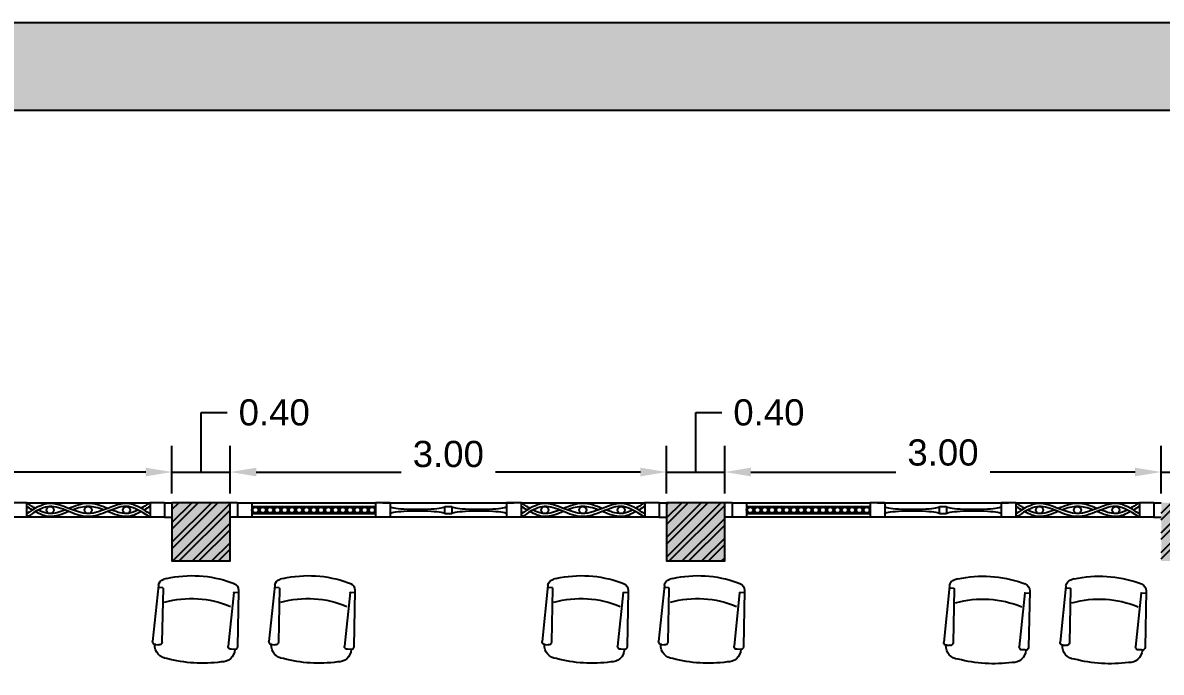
# Model space of a CAD drawing. Header units: millimetres. Extents: x 3409 to 3822, y 896 to 1108.
# Drawn here: x 3717.99 to 3725.82, y 1086.33 to 1090.79 of the extents above; entities that cross this region are included whole.
import ezdxf

# ---------------------------------------------------------------- set-up
doc = ezdxf.new("R2010")
doc.units = ezdxf.units.MM
for name, color, linetype in [('a-epipla', 8, 'Continuous'), ('a-toixoi', 5, 'Continuous'), ('DS_ST_quote 1_50', 7, 'Continuous'), ('edafos', 2, 'Continuous'), ('Layer1', 5, 'Continuous'), ('ypostilwmata', 232, 'Continuous')]:
    doc.layers.add(name, color=color, linetype=linetype)
doc.styles.get("Standard").update_dxf_attribs({"font": 'arial.ttf'})
doc.dimstyles.get("Standard").update_dxf_attribs({"dimtxt": 0.18, "dimasz": 0.18, "dimexe": 0.18, "dimexo": 0.0625, "dimgap": 0.09, "dimtad": 0, "dimtih": 1, "dimtoh": 1, "dimdec": 4, "dimzin": 0, "dimdsep": 46, "dimtxsty": 'Standard', "dimcen": 0.09, "dimadec": 0, "dimazin": 0, "dimtfac": 1, "dimtdec": 4, "dimtofl": 0, "dimtmove": 0, "dimatfit": 3, "dimfxl": 1, "dimtolj": 1, "dimtzin": 0, "dimarcsym": 0})

# ---------------------------------------------------------------- blocks, each defined once
blk = doc.blocks.new('poltrona5452')
at = {"layer": 'a-epipla'}
for p, q in [((345.2667, 185.2189), (345.6542, 185.2353)), ((345.2817, 185.1876), (345.2817, 185.2207)), ((345.215, 185.165), (345.221, 185.1845)), ((345.2829, 185.1864), (345.6542, 185.1706)), ((345.6734, 185.2124), (345.6734, 185.1935)), ((345.215, 184.721), (345.221, 184.7014)), ((345.2817, 184.6984), (345.2817, 184.6697)), ((345.2829, 184.6996), (345.6542, 184.7154)), ((345.6734, 184.6736), (345.6734, 184.6924)), ((345.2667, 184.6671), (345.6542, 184.6506))]:
    blk.add_line(p, q, dxfattribs=at)
for centre, major_axis, ratio, start_param, end_param in [((345.2689, 185.171), (0.05, 0), 0.958333, 1.615134, 2.855011), ((345.6549, 185.217), (0.0192, 0), 0.958333, -0.253341, 1.602721), ((345.6728, 185.13), (-0.0923, 0), 0.958333, 3.135407, 4.699897), ((346.0487, 184.943), (-0.8653, 0), 0.958333, -0.270966, 0.270966), ((345.283, 185.1876), (0.000865, 0.000865), 1, 2.356194, 3.880728), ((346.0929, 184.9431), (0.7521, 0), 0.958333, 2.820125, 3.463061), ((345.6549, 185.1889), (0.0192, 0), 0.958333, 4.680464, 6.536526), ((344.7353, 184.943), (-1.048, 0), 0.958333, 2.954833, 3.328352), ((345.6728, 184.756), (0.0923, 0), 0.958333, -1.558304, 0.006186), ((345.2689, 184.715), (0.05, 0), 0.958333, 3.428174, 4.668051), ((345.283, 184.6984), (-0.000865, 0.000865), 1, -0.739135, 0.785398), ((345.6549, 184.697), (0.0192, 0), 0.958333, -0.253341, 1.602721), ((345.6549, 184.669), (0.0192, 0), 0.958333, 4.680464, 6.536526)]:
    blk.add_ellipse(centre, major_axis=major_axis, ratio=ratio, start_param=start_param, end_param=end_param, dxfattribs=at)
blk = doc.blocks.new('*D189')
at = {"layer": 'Defpoints', "color": 0, "transparency": 16777216}
for p in [(3719.0188, 1087.7053), (3716.0188, 1087.4941), (3719.0188, 1087.4941)]:
    blk.add_point(p, dxfattribs=at)
at = {"layer": 'DS_ST_quote 1_50', "color": 0, "lineweight": -2, "transparency": 16777216}
for p, q in [((3716.0188, 1087.5566), (3716.0188, 1087.8853)), ((3719.0188, 1087.5566), (3719.0188, 1087.8853)), ((3716.1988, 1087.7053), (3717.1953, 1087.7053)), ((3718.8388, 1087.7053), (3717.8422, 1087.7053))]:
    blk.add_line(p, q, dxfattribs=at)
at = {"layer": 'DS_ST_quote 1_50', "color": 0, "transparency": 16777216}
for points in [[(3716.1988, 1087.7353), (3716.1988, 1087.6753), (3716.0188, 1087.7053)], [(3718.8388, 1087.7353), (3718.8388, 1087.6753), (3719.0188, 1087.7053)]]:
    blk.add_solid(points, dxfattribs=at)
at = {"layer": 'DS_ST_quote 1_50', "color": 0, "transparency": 16777216, "insert": (3717.5188, 1087.8216), "char_height": 0.18, "attachment_point": 5}
blk.add_mtext('\\A1;3.00', dxfattribs=at)
blk = doc.blocks.new('*D190')
at = {"layer": 'Defpoints', "color": 0, "transparency": 16777216}
for p in [(3719.4188, 1087.7053), (3719.0188, 1087.4941), (3719.4188, 1087.4941)]:
    blk.add_point(p, dxfattribs=at)
at = {"layer": 'DS_ST_quote 1_50', "color": 0, "lineweight": -2, "transparency": 16777216}
for p, q in [((3719.2188, 1087.7053), (3719.2188, 1088.1141)), ((3719.2188, 1088.1141), (3719.3988, 1088.1141)), ((3719.0188, 1087.5566), (3719.0188, 1087.8853)), ((3719.4188, 1087.5566), (3719.4188, 1087.8853)), ((3718.8388, 1087.7053), (3718.6588, 1087.7053)), ((3719.0188, 1087.7053), (3719.4188, 1087.7053)), ((3719.5988, 1087.7053), (3719.7788, 1087.7053))]:
    blk.add_line(p, q, dxfattribs=at)
at = {"layer": 'DS_ST_quote 1_50', "color": 0, "transparency": 16777216}
for points in [[(3718.8388, 1087.7353), (3718.8388, 1087.6753), (3719.0188, 1087.7053)], [(3719.5988, 1087.7353), (3719.5988, 1087.6753), (3719.4188, 1087.7053)]]:
    blk.add_solid(points, dxfattribs=at)
at = {"layer": 'DS_ST_quote 1_50', "color": 0, "transparency": 16777216, "insert": (3719.7222, 1088.1141), "char_height": 0.18, "attachment_point": 5}
blk.add_mtext('\\A1;0.40', dxfattribs=at)
blk = doc.blocks.new('*D191')
at = {"layer": 'Defpoints', "color": 0, "transparency": 16777216}
for p in [(3722.4188, 1087.7053), (3719.4188, 1087.4941), (3722.4188, 1087.4941)]:
    blk.add_point(p, dxfattribs=at)
at = {"layer": 'DS_ST_quote 1_50', "color": 0, "lineweight": -2, "transparency": 16777216}
for p, q in [((3719.4188, 1087.5566), (3719.4188, 1087.8853)), ((3722.4188, 1087.5566), (3722.4188, 1087.8853)), ((3719.5988, 1087.7053), (3720.5953, 1087.7053)), ((3722.2388, 1087.7053), (3721.2422, 1087.7053))]:
    blk.add_line(p, q, dxfattribs=at)
at = {"layer": 'DS_ST_quote 1_50', "color": 0, "transparency": 16777216}
for points in [[(3719.5988, 1087.7353), (3719.5988, 1087.6753), (3719.4188, 1087.7053)], [(3722.2388, 1087.7353), (3722.2388, 1087.6753), (3722.4188, 1087.7053)]]:
    blk.add_solid(points, dxfattribs=at)
at = {"layer": 'DS_ST_quote 1_50', "color": 0, "transparency": 16777216, "insert": (3720.9188, 1087.8282), "char_height": 0.18, "attachment_point": 5}
blk.add_mtext('\\A1;3.00', dxfattribs=at)
blk = doc.blocks.new('*D192')
at = {"layer": 'Defpoints', "color": 0, "transparency": 16777216}
for p in [(3722.8188, 1087.7053), (3722.4188, 1087.4941), (3722.8188, 1087.4941)]:
    blk.add_point(p, dxfattribs=at)
at = {"layer": 'DS_ST_quote 1_50', "color": 0, "lineweight": -2, "transparency": 16777216}
for p, q in [((3722.6188, 1087.7053), (3722.6188, 1088.1141)), ((3722.6188, 1088.1141), (3722.7988, 1088.1141)), ((3722.4188, 1087.5566), (3722.4188, 1087.8853)), ((3722.8188, 1087.5566), (3722.8188, 1087.8853)), ((3722.2388, 1087.7053), (3722.0588, 1087.7053)), ((3722.4188, 1087.7053), (3722.8188, 1087.7053)), ((3722.9988, 1087.7053), (3723.1788, 1087.7053))]:
    blk.add_line(p, q, dxfattribs=at)
at = {"layer": 'DS_ST_quote 1_50', "color": 0, "transparency": 16777216}
for points in [[(3722.2388, 1087.7353), (3722.2388, 1087.6753), (3722.4188, 1087.7053)], [(3722.9988, 1087.7353), (3722.9988, 1087.6753), (3722.8188, 1087.7053)]]:
    blk.add_solid(points, dxfattribs=at)
at = {"layer": 'DS_ST_quote 1_50', "color": 0, "transparency": 16777216, "insert": (3723.1222, 1088.1141), "char_height": 0.18, "attachment_point": 5}
blk.add_mtext('\\A1;0.40', dxfattribs=at)
blk = doc.blocks.new('*D193')
at = {"layer": 'Defpoints', "color": 0, "transparency": 16777216}
for p in [(3725.8188, 1087.7053), (3722.8188, 1087.4941), (3725.8188, 1087.4941)]:
    blk.add_point(p, dxfattribs=at)
at = {"layer": 'DS_ST_quote 1_50', "color": 0, "lineweight": -2, "transparency": 16777216}
for p, q in [((3722.8188, 1087.5566), (3722.8188, 1087.8853)), ((3725.8188, 1087.5566), (3725.8188, 1087.8853)), ((3722.9988, 1087.7053), (3723.9953, 1087.7053)), ((3725.6388, 1087.7053), (3724.6422, 1087.7053))]:
    blk.add_line(p, q, dxfattribs=at)
at = {"layer": 'DS_ST_quote 1_50', "color": 0, "transparency": 16777216}
for points in [[(3722.9988, 1087.7353), (3722.9988, 1087.6753), (3722.8188, 1087.7053)], [(3725.6388, 1087.7353), (3725.6388, 1087.6753), (3725.8188, 1087.7053)]]:
    blk.add_solid(points, dxfattribs=at)
at = {"layer": 'DS_ST_quote 1_50', "color": 0, "transparency": 16777216, "insert": (3724.3188, 1087.8385), "char_height": 0.18, "attachment_point": 5}
blk.add_mtext('\\A1;3.00', dxfattribs=at)
blk = doc.blocks.new('*D194')
at = {"layer": 'Defpoints', "color": 0, "transparency": 16777216}
for p in [(3726.2188, 1087.7053), (3725.8188, 1087.4941), (3726.2188, 1087.4941)]:
    blk.add_point(p, dxfattribs=at)
at = {"layer": 'DS_ST_quote 1_50', "color": 0, "lineweight": -2, "transparency": 16777216}
for p, q in [((3726.0188, 1087.7053), (3726.0188, 1088.1141)), ((3726.0188, 1088.1141), (3726.1988, 1088.1141)), ((3725.8188, 1087.5566), (3725.8188, 1087.8853)), ((3726.2188, 1087.5566), (3726.2188, 1087.8853)), ((3725.6388, 1087.7053), (3725.4588, 1087.7053)), ((3725.8188, 1087.7053), (3726.2188, 1087.7053)), ((3726.3988, 1087.7053), (3726.5788, 1087.7053))]:
    blk.add_line(p, q, dxfattribs=at)
at = {"layer": 'DS_ST_quote 1_50', "color": 0, "transparency": 16777216}
for points in [[(3725.6388, 1087.7353), (3725.6388, 1087.6753), (3725.8188, 1087.7053)], [(3726.3988, 1087.7353), (3726.3988, 1087.6753), (3726.2188, 1087.7053)]]:
    blk.add_solid(points, dxfattribs=at)
at = {"layer": 'DS_ST_quote 1_50', "color": 0, "transparency": 16777216, "insert": (3726.5222, 1088.1141), "char_height": 0.18, "attachment_point": 5}
blk.add_mtext('\\A1;0.40', dxfattribs=at)

msp = doc.modelspace()

# ---------------------------------------------------------------- hatches: boundary and pattern name
at = {"layer": 'a-epipla'}
h = msp.add_hatch(dxfattribs=at)
h.set_pattern_fill('ANSI32', color=256, scale=0.01)
h.set_pattern_definition([(45, (264.24471, 2.56293), (-0.067351921, 0.067351921), []), (45, (264.28961, 2.56293), (-0.067351921, 0.067351921), [])])
h.paths.add_polyline_path([(3682.4188, 1087.4941), (3682.0188, 1087.4941), (3682.0188, 1087.0941), (3682.4188, 1087.0941)])
h.paths.add_polyline_path([(3685.8188, 1087.4941), (3685.4188, 1087.4941), (3685.4188, 1087.0941), (3685.8188, 1087.0941)])
h.paths.add_polyline_path([(3689.2188, 1087.4941), (3688.8188, 1087.4941), (3688.8188, 1087.0941), (3689.2188, 1087.0941)])
h.paths.add_polyline_path([(3692.6188, 1087.4941), (3692.2188, 1087.4941), (3692.2188, 1087.0941), (3692.6188, 1087.0941)])
h.paths.add_polyline_path([(3696.0188, 1087.4941), (3695.6188, 1087.4941), (3695.6188, 1087.0941), (3696.0188, 1087.0941)])
h.paths.add_polyline_path([(3696.0188, 1083.0941), (3695.6188, 1083.0941), (3695.6188, 1082.6941), (3696.0188, 1082.6941)])
h.paths.add_polyline_path([(3692.6188, 1083.0941), (3692.2188, 1083.0941), (3692.2188, 1082.6941), (3692.6188, 1082.6941)])
h.paths.add_polyline_path([(3689.2188, 1083.0941), (3688.8188, 1083.0941), (3688.8188, 1082.6941), (3689.2188, 1082.6941)])
h.paths.add_polyline_path([(3685.8188, 1083.0941), (3685.4188, 1083.0941), (3685.4188, 1082.6941), (3685.8188, 1082.6941)])
h.paths.add_polyline_path([(3682.4188, 1083.0941), (3682.0188, 1083.0941), (3682.0188, 1082.6941), (3682.4188, 1082.6941)])
h.paths.add_polyline_path([(3699.4188, 1087.4941), (3699.0188, 1087.4941), (3699.0188, 1087.0941), (3699.4188, 1087.0941)])
h.paths.add_polyline_path([(3702.8188, 1087.4941), (3702.4188, 1087.4941), (3702.4188, 1087.0941), (3702.8188, 1087.0941)])
h.paths.add_polyline_path([(3706.2188, 1087.4941), (3705.8188, 1087.4941), (3705.8188, 1087.0941), (3706.2188, 1087.0941)])
h.paths.add_polyline_path([(3709.6188, 1087.4941), (3709.2188, 1087.4941), (3709.2188, 1087.0941), (3709.6188, 1087.0941)])
h.paths.add_polyline_path([(3709.6188, 1083.0941), (3709.2188, 1083.0941), (3709.2188, 1082.6941), (3709.6188, 1082.6941)])
h.paths.add_polyline_path([(3706.2188, 1083.0941), (3705.8188, 1083.0941), (3705.8188, 1082.6941), (3706.2188, 1082.6941)])
h.paths.add_polyline_path([(3702.8188, 1083.0941), (3702.4188, 1083.0941), (3702.4188, 1082.6941), (3702.8188, 1082.6941)])
h.paths.add_polyline_path([(3699.4188, 1083.0941), (3699.0188, 1083.0941), (3699.0188, 1082.6941), (3699.4188, 1082.6941)])
h.paths.add_polyline_path([(3716.0188, 1087.4941), (3715.6188, 1087.4941), (3715.6188, 1087.0941), (3716.0188, 1087.0941)])
h.paths.add_polyline_path([(3719.4188, 1087.4941), (3719.0188, 1087.4941), (3719.0188, 1087.0941), (3719.4188, 1087.0941)])
h.paths.add_polyline_path([(3722.8188, 1087.4941), (3722.4188, 1087.4941), (3722.4188, 1087.0941), (3722.8188, 1087.0941)])
h.paths.add_polyline_path([(3726.2188, 1087.4941), (3725.8188, 1087.4941), (3725.8188, 1087.0941), (3726.2188, 1087.0941)])
h.paths.add_polyline_path([(3716.0188, 1083.0941), (3715.6188, 1083.0941), (3715.6188, 1082.6941), (3716.0188, 1082.6941)])
h.paths.add_polyline_path([(3719.4188, 1083.0941), (3719.0188, 1083.0941), (3719.0188, 1082.6941), (3719.4188, 1082.6941)])
h.paths.add_polyline_path([(3722.8188, 1083.0941), (3722.4188, 1083.0941), (3722.4188, 1082.6941), (3722.8188, 1082.6941)])
h.paths.add_polyline_path([(3726.2188, 1083.0941), (3725.8188, 1083.0941), (3725.8188, 1082.6941), (3726.2188, 1082.6941)])
h.paths.add_polyline_path([(3729.6188, 1087.4941), (3729.2188, 1087.4941), (3729.2188, 1087.0941), (3729.6188, 1087.0941)])
h.paths.add_polyline_path([(3733.0188, 1087.4941), (3732.6188, 1087.4941), (3732.6188, 1087.0941), (3733.0188, 1087.0941)])
h.paths.add_polyline_path([(3736.4188, 1087.4941), (3736.0188, 1087.4941), (3736.0188, 1087.0941), (3736.4188, 1087.0941)])
h.paths.add_polyline_path([(3739.8188, 1087.4941), (3739.4188, 1087.4941), (3739.4188, 1087.0941), (3739.8188, 1087.0941)])
h.paths.add_polyline_path([(3743.2188, 1087.4941), (3742.8188, 1087.4941), (3742.8188, 1087.0941), (3743.2188, 1087.0941)])
h.paths.add_polyline_path([(3743.2188, 1083.0941), (3742.8188, 1083.0941), (3742.8188, 1082.6941), (3743.2188, 1082.6941)])
h.paths.add_polyline_path([(3739.8188, 1083.0941), (3739.4188, 1083.0941), (3739.4188, 1082.6941), (3739.8188, 1082.6941)])
h.paths.add_polyline_path([(3736.4188, 1083.0941), (3736.0188, 1083.0941), (3736.0188, 1082.6941), (3736.4188, 1082.6941)])
h.paths.add_polyline_path([(3733.0188, 1083.0941), (3732.6188, 1083.0941), (3732.6188, 1082.6941), (3733.0188, 1082.6941)])
h.paths.add_polyline_path([(3729.6188, 1083.0941), (3729.2188, 1083.0941), (3729.2188, 1082.6941), (3729.6188, 1082.6941)])
h = msp.add_hatch(dxfattribs=at)
h.set_pattern_fill('AR-CONC', color=256, scale=0.00088)
h.set_pattern_definition([(50, (264.24471, 2.56293), (0.1603225087, -0.0140263953), [0.016764, -0.184404]), (355, (264.24471, 2.56293), (-0.031014211, 0.168130024), [0.0134112, -0.147523714]), (100.4514447, (264.25807, 2.56176), (0.1293082974, 0.154103622), [0.014247208, -0.156719415]), (46.1842, (264.24471, 2.60764), (0.238549556, -0.036997249), [0.025146, -0.276606]), (96.6355576, (264.2646, 2.60455), (0.208915638, 0.21773499), [0.02137082, -0.235079335]), (351.184151, (264.2447, 2.60764), (0.208915638, 0.21773499), [0.020116771, -0.221284564]), (21, (264.26706, 2.59646), (0.1334206643, -0.0899933744), [0.016764, -0.184404]), (326, (264.26706, 2.59646), (0.054385785, 0.16208541), [0.0134112, -0.1475232]), (71.451445, (264.27818, 2.58896), (0.187806449, 0.0720920366), [0.014247208, -0.156719145]), (37.5, (264.24471, 2.562933), (0.0027179709, 0.0744084342), [0, -0.14573504, 0, -0.1497584, 0, -0.148082]), (7.5, (264.24471, 2.56293), (0.058801303, 0.0881589058), [0, -0.08538464, 0, -0.14238224, 0, -0.0564388]), (327.5, (264.194866, 2.56293), (0.1193197237, -0.0050412947), [0, -0.05588, 0, -0.1743456, 0, -0.2313432]), (317.5, (264.17251, 2.56293), (0.1303536796, 0.022375312), [0, -0.072644, 0, -0.11578336, 0, -0.1642872])])
h.paths.add_polyline_path([(3682.4188, 1087.4941), (3682.0188, 1087.4941), (3682.0188, 1087.0941), (3682.4188, 1087.0941)])
h.paths.add_polyline_path([(3685.8188, 1087.4941), (3685.4188, 1087.4941), (3685.4188, 1087.0941), (3685.8188, 1087.0941)])
h.paths.add_polyline_path([(3682.4188, 1083.0941), (3682.0188, 1083.0941), (3682.0188, 1082.6941), (3682.4188, 1082.6941)])
h.paths.add_polyline_path([(3685.8188, 1083.0941), (3685.4188, 1083.0941), (3685.4188, 1082.6941), (3685.8188, 1082.6941)])
h.paths.add_polyline_path([(3689.2188, 1087.4941), (3688.8188, 1087.4941), (3688.8188, 1087.0941), (3689.2188, 1087.0941)])
h.paths.add_polyline_path([(3689.2188, 1083.0941), (3688.8188, 1083.0941), (3688.8188, 1082.6941), (3689.2188, 1082.6941)])
h.paths.add_polyline_path([(3692.6188, 1083.0941), (3692.2188, 1083.0941), (3692.2188, 1082.6941), (3692.6188, 1082.6941)])
h.paths.add_polyline_path([(3692.6188, 1087.4941), (3692.2188, 1087.4941), (3692.2188, 1087.0941), (3692.6188, 1087.0941)])
h.paths.add_polyline_path([(3696.0188, 1087.4941), (3695.6188, 1087.4941), (3695.6188, 1087.0941), (3696.0188, 1087.0941)])
h.paths.add_polyline_path([(3696.0188, 1083.0941), (3695.6188, 1083.0941), (3695.6188, 1082.6941), (3696.0188, 1082.6941)])
h.paths.add_polyline_path([(3699.4188, 1083.0941), (3699.0188, 1083.0941), (3699.0188, 1082.6941), (3699.4188, 1082.6941)])
h.paths.add_polyline_path([(3699.4188, 1087.4941), (3699.0188, 1087.4941), (3699.0188, 1087.0941), (3699.4188, 1087.0941)])
h.paths.add_polyline_path([(3702.8188, 1087.4941), (3702.4188, 1087.4941), (3702.4188, 1087.0941), (3702.8188, 1087.0941)])
h.paths.add_polyline_path([(3702.8188, 1083.0941), (3702.4188, 1083.0941), (3702.4188, 1082.6941), (3702.8188, 1082.6941)])
h.paths.add_polyline_path([(3706.2188, 1087.4941), (3705.8188, 1087.4941), (3705.8188, 1087.0941), (3706.2188, 1087.0941)])
h.paths.add_polyline_path([(3706.2188, 1083.0941), (3705.8188, 1083.0941), (3705.8188, 1082.6941), (3706.2188, 1082.6941)])
h.paths.add_polyline_path([(3709.6188, 1087.4941), (3709.2188, 1087.4941), (3709.2188, 1087.0941), (3709.6188, 1087.0941)])
h.paths.add_polyline_path([(3709.6188, 1083.0941), (3709.2188, 1083.0941), (3709.2188, 1082.6941), (3709.6188, 1082.6941)])
h.paths.add_polyline_path([(3716.0188, 1087.4941), (3715.6188, 1087.4941), (3715.6188, 1087.0941), (3716.0188, 1087.0941)])
h.paths.add_polyline_path([(3719.4188, 1087.4941), (3719.0188, 1087.4941), (3719.0188, 1087.0941), (3719.4188, 1087.0941)])
h.paths.add_polyline_path([(3716.0188, 1083.0941), (3715.6188, 1083.0941), (3715.6188, 1082.6941), (3716.0188, 1082.6941)])
h.paths.add_polyline_path([(3719.4188, 1083.0941), (3719.0188, 1083.0941), (3719.0188, 1082.6941), (3719.4188, 1082.6941)])
h.paths.add_polyline_path([(3722.8188, 1087.4941), (3722.4188, 1087.4941), (3722.4188, 1087.0941), (3722.8188, 1087.0941)])
h.paths.add_polyline_path([(3722.8188, 1083.0941), (3722.4188, 1083.0941), (3722.4188, 1082.6941), (3722.8188, 1082.6941)])
h.paths.add_polyline_path([(3726.2188, 1087.4941), (3725.8188, 1087.4941), (3725.8188, 1087.0941), (3726.2188, 1087.0941)])
h.paths.add_polyline_path([(3726.2188, 1083.0941), (3725.8188, 1083.0941), (3725.8188, 1082.6941), (3726.2188, 1082.6941)])
h.paths.add_polyline_path([(3729.6188, 1087.4941), (3729.2188, 1087.4941), (3729.2188, 1087.0941), (3729.6188, 1087.0941)])
h.paths.add_polyline_path([(3729.6188, 1083.0941), (3729.2188, 1083.0941), (3729.2188, 1082.6941), (3729.6188, 1082.6941)])
h.paths.add_polyline_path([(3733.0188, 1087.4941), (3732.6188, 1087.4941), (3732.6188, 1087.0941), (3733.0188, 1087.0941)])
h.paths.add_polyline_path([(3733.0188, 1083.0941), (3732.6188, 1083.0941), (3732.6188, 1082.6941), (3733.0188, 1082.6941)])
h.paths.add_polyline_path([(3736.4188, 1087.4941), (3736.0188, 1087.4941), (3736.0188, 1087.0941), (3736.4188, 1087.0941)])
h.paths.add_polyline_path([(3736.4188, 1083.0941), (3736.0188, 1083.0941), (3736.0188, 1082.6941), (3736.4188, 1082.6941)])
h.paths.add_polyline_path([(3739.8188, 1087.4941), (3739.4188, 1087.4941), (3739.4188, 1087.0941), (3739.8188, 1087.0941)])
h.paths.add_polyline_path([(3739.8188, 1083.0941), (3739.4188, 1083.0941), (3739.4188, 1082.6941), (3739.8188, 1082.6941)])
h.paths.add_polyline_path([(3743.2188, 1083.0941), (3742.8188, 1083.0941), (3742.8188, 1082.6941), (3743.2188, 1082.6941)])
h.paths.add_polyline_path([(3743.2188, 1087.4941), (3742.8188, 1087.4941), (3742.8188, 1087.0941), (3743.2188, 1087.0941)])
at = {"layer": 'Layer1'}
h = msp.add_hatch(color=256, dxfattribs=at)
h.dxf.hatch_style = 1
h.paths.add_polyline_path([(3726.2188, 1090.194), (3726.2188, 1090.794), (3699.0188, 1090.794), (3699.0188, 1090.194)])

# ---------------------------------------------------------------- linework, layer by layer
at = {"layer": 'a-epipla'}
for p, q in [((3718.0188, 1087.4941), (3717.9188, 1087.4941)), ((3718.0188, 1087.4941), (3718.8688, 1087.4941)), ((3718.0188, 1087.4941), (3718.0188, 1087.3941)), ((3718.8688, 1087.4941), (3718.8688, 1087.3941)), ((3718.9688, 1087.4941), (3718.8688, 1087.4941)), ((3718.9688, 1087.4941), (3718.9688, 1087.3941)), ((3718.9688, 1087.4941), (3719.0188, 1087.4941)), ((3719.4688, 1087.4941), (3719.4188, 1087.4941)), ((3719.4688, 1087.4941), (3719.4688, 1087.3941)), ((3719.4688, 1087.4941), (3719.5688, 1087.4941)), ((3719.5688, 1087.4941), (3720.4188, 1087.4941)), ((3719.5688, 1087.4941), (3719.5688, 1087.3941)), ((3719.5688, 1087.4691), (3720.4188, 1087.4691)), ((3720.4188, 1087.4941), (3720.4188, 1087.3941)), ((3720.5188, 1087.4941), (3720.4188, 1087.4941)), ((3720.4688, 1087.4941), (3721.3688, 1087.4941)), ((3720.5188, 1087.4941), (3720.5188, 1087.3941)), ((3720.8938, 1087.4191), (3720.8938, 1087.4691)), ((3720.8938, 1087.4691), (3720.9438, 1087.4691)), ((3720.9438, 1087.4691), (3720.9438, 1087.4191)), ((3721.3188, 1087.4941), (3721.3188, 1087.3941)), ((3721.4188, 1087.4941), (3721.3188, 1087.4941)), ((3721.4188, 1087.4941), (3722.2688, 1087.4941)), ((3721.4188, 1087.4941), (3721.4188, 1087.3941)), ((3722.2688, 1087.4941), (3722.2688, 1087.3941)), ((3722.3688, 1087.4941), (3722.2688, 1087.4941)), ((3722.3688, 1087.4941), (3722.3688, 1087.3941)), ((3722.3688, 1087.4941), (3722.4188, 1087.4941)), ((3722.8688, 1087.4941), (3722.8188, 1087.4941)), ((3722.8688, 1087.4941), (3722.8688, 1087.3941)), ((3722.8688, 1087.4941), (3722.9688, 1087.4941)), ((3722.9688, 1087.4941), (3723.8188, 1087.4941)), ((3722.9688, 1087.4941), (3722.9688, 1087.3941)), ((3722.9688, 1087.4691), (3723.8188, 1087.4691)), ((3723.8188, 1087.4941), (3723.8188, 1087.3941)), ((3723.9188, 1087.4941), (3723.8188, 1087.4941)), ((3723.8688, 1087.4941), (3724.7688, 1087.4941)), ((3723.9188, 1087.4941), (3723.9188, 1087.3941)), ((3724.2938, 1087.4191), (3724.2938, 1087.4691)), ((3724.2938, 1087.4691), (3724.3438, 1087.4691)), ((3724.3438, 1087.4691), (3724.3438, 1087.4191)), ((3724.7188, 1087.4941), (3724.7188, 1087.3941)), ((3724.8188, 1087.4941), (3724.7188, 1087.4941)), ((3724.8188, 1087.4941), (3725.6688, 1087.4941)), ((3724.8188, 1087.4941), (3724.8188, 1087.3941)), ((3725.6688, 1087.4941), (3725.6688, 1087.3941)), ((3725.7688, 1087.4941), (3725.6688, 1087.4941)), ((3725.7688, 1087.4941), (3725.7688, 1087.3941)), ((3725.7688, 1087.4941), (3725.8188, 1087.4941)), ((3718.0188, 1087.3941), (3717.9188, 1087.3941)), ((3718.8688, 1087.3941), (3718.0188, 1087.3941)), ((3718.9688, 1087.3941), (3718.8688, 1087.3941)), ((3718.9688, 1087.3941), (3719.0188, 1087.3941)), ((3719.4688, 1087.3941), (3719.4188, 1087.3941)), ((3719.5688, 1087.3941), (3719.4688, 1087.3941)), ((3719.5688, 1087.4191), (3720.4188, 1087.4191)), ((3720.4188, 1087.3941), (3719.5688, 1087.3941)), ((3720.5188, 1087.3941), (3720.4188, 1087.3941)), ((3721.3688, 1087.3941), (3720.4688, 1087.3941)), ((3720.8938, 1087.4191), (3720.9438, 1087.4191)), ((3721.4188, 1087.3941), (3721.3188, 1087.3941)), ((3722.2688, 1087.3941), (3721.4188, 1087.3941)), ((3722.3688, 1087.3941), (3722.2688, 1087.3941)), ((3722.3688, 1087.3941), (3722.4188, 1087.3941)), ((3722.8688, 1087.3941), (3722.8188, 1087.3941)), ((3722.9688, 1087.3941), (3722.8688, 1087.3941)), ((3722.9688, 1087.4191), (3723.8188, 1087.4191)), ((3723.8188, 1087.3941), (3722.9688, 1087.3941)), ((3723.9188, 1087.3941), (3723.8188, 1087.3941)), ((3724.7688, 1087.3941), (3723.8688, 1087.3941)), ((3724.2938, 1087.4191), (3724.3438, 1087.4191)), ((3724.8188, 1087.3941), (3724.7188, 1087.3941)), ((3725.6688, 1087.3941), (3724.8188, 1087.3941)), ((3725.7688, 1087.3941), (3725.6688, 1087.3941)), ((3725.7688, 1087.3941), (3725.8188, 1087.3941))]:
    msp.add_line(p, q, dxfattribs=at)
for centre, radius in [((3718.1813, 1087.4441), 0.025), ((3718.4438, 1087.4441), 0.025), ((3718.7063, 1087.4441), 0.025), ((3719.5938, 1087.4441), 0.025), ((3719.5938, 1087.4441), 0.02), ((3719.6438, 1087.4441), 0.025), ((3719.6438, 1087.4441), 0.02), ((3719.6938, 1087.4441), 0.025), ((3719.6938, 1087.4441), 0.02), ((3719.7438, 1087.4441), 0.025), ((3719.7438, 1087.4441), 0.02), ((3719.7938, 1087.4441), 0.025), ((3719.7938, 1087.4441), 0.02), ((3719.8438, 1087.4441), 0.025), ((3719.8438, 1087.4441), 0.02), ((3719.8938, 1087.4441), 0.025), ((3719.8938, 1087.4441), 0.02), ((3719.9438, 1087.4441), 0.025), ((3719.9438, 1087.4441), 0.02), ((3719.9938, 1087.4441), 0.025), ((3719.9938, 1087.4441), 0.02), ((3720.0438, 1087.4441), 0.025), ((3720.0438, 1087.4441), 0.02), ((3720.0938, 1087.4441), 0.025), ((3720.0938, 1087.4441), 0.02), ((3720.1438, 1087.4441), 0.025), ((3720.1438, 1087.4441), 0.02), ((3720.1938, 1087.4441), 0.025), ((3720.1938, 1087.4441), 0.02), ((3720.2438, 1087.4441), 0.025), ((3720.2438, 1087.4441), 0.02), ((3720.2938, 1087.4441), 0.025), ((3720.2938, 1087.4441), 0.02), ((3720.3438, 1087.4441), 0.025), ((3720.3438, 1087.4441), 0.02), ((3720.3938, 1087.4441), 0.025), ((3720.3938, 1087.4441), 0.02), ((3721.5813, 1087.4441), 0.025), ((3721.8438, 1087.4441), 0.025), ((3722.1063, 1087.4441), 0.025), ((3722.9938, 1087.4441), 0.025), ((3722.9938, 1087.4441), 0.02), ((3723.0438, 1087.4441), 0.025), ((3723.0438, 1087.4441), 0.02), ((3723.0938, 1087.4441), 0.025), ((3723.0938, 1087.4441), 0.02), ((3723.1438, 1087.4441), 0.025), ((3723.1438, 1087.4441), 0.02), ((3723.1938, 1087.4441), 0.025), ((3723.1938, 1087.4441), 0.02), ((3723.2438, 1087.4441), 0.025), ((3723.2438, 1087.4441), 0.02), ((3723.2938, 1087.4441), 0.025), ((3723.2938, 1087.4441), 0.02), ((3723.3438, 1087.4441), 0.025), ((3723.3438, 1087.4441), 0.02), ((3723.3938, 1087.4441), 0.025), ((3723.3938, 1087.4441), 0.02), ((3723.4438, 1087.4441), 0.025), ((3723.4438, 1087.4441), 0.02), ((3723.4938, 1087.4441), 0.025), ((3723.4938, 1087.4441), 0.02), ((3723.5438, 1087.4441), 0.025), ((3723.5438, 1087.4441), 0.02), ((3723.5938, 1087.4441), 0.025), ((3723.5938, 1087.4441), 0.02), ((3723.6438, 1087.4441), 0.025), ((3723.6438, 1087.4441), 0.02), ((3723.6938, 1087.4441), 0.025), ((3723.6938, 1087.4441), 0.02), ((3723.7438, 1087.4441), 0.025), ((3723.7438, 1087.4441), 0.02), ((3723.7938, 1087.4441), 0.025), ((3723.7938, 1087.4441), 0.02), ((3724.9813, 1087.4441), 0.025), ((3725.2438, 1087.4441), 0.025), ((3725.5063, 1087.4441), 0.025)]:
    msp.add_circle(centre, radius, dxfattribs=at)
for centre in [(3720.7063, 1087.4691), (3721.1313, 1087.4691), (3724.1063, 1087.4691), (3724.5313, 1087.4691)]:
    msp.add_ellipse(centre, major_axis=(-0.1875, 0), ratio=0.106667, start_param=0, end_param=3.141593, dxfattribs=at)
at = {"layer": 'a-epipla', "extrusion": (0, 0, -1)}
for centre in [(3720.7063, 1087.4189), (3721.1313, 1087.4189), (3724.1063, 1087.4189), (3724.5313, 1087.4189)]:
    msp.add_ellipse(centre, major_axis=(-0.1875, 0), ratio=0.106667, start_param=0, end_param=3.141593, dxfattribs=at)
at = {"layer": 'a-epipla'}
for points in [[(3718.8688, 1087.4175), (3718.71, 1087.4887), (3718.4438, 1087.4191), (3718.1777, 1087.4887), (3718.0188, 1087.4175)], [(3722.2688, 1087.4175), (3722.11, 1087.4887), (3721.8438, 1087.4191), (3721.5777, 1087.4887), (3721.4188, 1087.4175)], [(3725.6688, 1087.4175), (3725.51, 1087.4887), (3725.2438, 1087.4191), (3724.9777, 1087.4887), (3724.8188, 1087.4175)]]:
    msp.add_spline(points, degree=3, dxfattribs=at)
for points in [[(3718.0604, 1087.4441), (3718.0465, 1087.4526), (3718.0326, 1087.4616), (3718.0188, 1087.4707)], [(3718.8688, 1087.4707), (3718.8549, 1087.4616), (3718.8411, 1087.4526), (3718.8272, 1087.4441)], [(3721.4604, 1087.4441), (3721.4465, 1087.4526), (3721.4326, 1087.4616), (3721.4188, 1087.4707)], [(3722.2688, 1087.4707), (3722.2549, 1087.4616), (3722.2411, 1087.4526), (3722.2272, 1087.4441)], [(3724.8604, 1087.4441), (3724.8465, 1087.4526), (3724.8326, 1087.4616), (3724.8188, 1087.4707)], [(3725.6688, 1087.4707), (3725.6549, 1087.4616), (3725.6411, 1087.4526), (3725.6272, 1087.4441)]]:
    msp.add_open_spline(points, degree=3, dxfattribs=at)
for points, knots in [([(3718.0801, 1087.4556), (3718.0726, 1087.46), (3718.0651, 1087.4646), (3718.0483, 1087.4753), (3718.039, 1087.4813), (3718.0297, 1087.4874), (3718.0263, 1087.4896), (3718.0229, 1087.4919), (3718.0196, 1087.4941)], [0.84174953, 0.84174953, 0.84174953, 0.84174953, 0.86739351, 0.86739351, 0.8984503, 0.8984503, 0.8984503, 0.90967283, 0.90967283, 0.90967283, 0.90967283]), ([(3718.8679, 1087.3941), (3718.8645, 1087.3963), (3718.8612, 1087.3985), (3718.8578, 1087.4007), (3718.8094, 1087.4324), (3718.7628, 1087.4619), (3718.6761, 1087.4737), (3718.6285, 1087.454), (3718.5334, 1087.4158), (3718.4881, 1087.3982), (3718.3924, 1087.4), (3718.3477, 1087.4184), (3718.2592, 1087.4541), (3718.216, 1087.4709), (3718.1401, 1087.4666), (3718.0996, 1087.4454), (3718.0483, 1087.4129), (3718.039, 1087.4068), (3718.0297, 1087.4007), (3718.0263, 1087.3985), (3718.0229, 1087.3963), (3718.0196, 1087.3941)], [-0.0112131, -0.0112131, -0.0112131, -0.0112131, 0, 0, 0, 0.1610054, 0.1610054, 0.3220109, 0.3220109, 0.452396, 0.452396, 0.5827812, 0.5827812, 0.7250873, 0.7250873, 0.8673935, 0.8673935, 0.8984503, 0.8984503, 0.8984503, 0.9096728, 0.9096728, 0.9096728, 0.9096728]), ([(3718.2837, 1087.4441), (3718.2457, 1087.4292), (3718.2101, 1087.4176), (3718.1533, 1087.4208), (3718.1275, 1087.4303), (3718.101, 1087.4441)], [0.6052272, 0.6052272, 0.6052272, 0.6052272, 0.7250873, 0.7250873, 0.8177004, 0.8177004, 0.8177004, 0.8177004]), ([(3718.5769, 1087.4549), (3718.5766, 1087.455), (3718.5763, 1087.4551), (3718.5334, 1087.4723), (3718.4881, 1087.49), (3718.3944, 1087.4882), (3718.3515, 1087.4713), (3718.3107, 1087.4549)], [0.3210748, 0.3210748, 0.3210748, 0.3210748, 0.3220109, 0.3220109, 0.452396, 0.452396, 0.5772589, 0.5772589, 0.5772589, 0.5772589]), ([(3718.5498, 1087.4441), (3718.5147, 1087.4577), (3718.4438, 1087.4805), (3718.373, 1087.4577), (3718.3378, 1087.4441)], [0.3412053, 0.3412053, 0.3412053, 0.3412053, 0.4491388, 0.5571217, 0.5571217, 0.5571217, 0.5571217]), ([(3718.7864, 1087.4441), (3718.7634, 1087.4321), (3718.741, 1087.4233), (3718.6839, 1087.4155), (3718.6456, 1087.4278), (3718.604, 1087.4441)], [0.080857, 0.080857, 0.080857, 0.080857, 0.1610054, 0.1610054, 0.2929507, 0.2929507, 0.2929507, 0.2929507]), ([(3718.8679, 1087.4941), (3718.8645, 1087.4918), (3718.8612, 1087.4896), (3718.8578, 1087.4874), (3718.8408, 1087.4763), (3718.8239, 1087.4654), (3718.8074, 1087.4557)], [-0.01121311, -0.01121311, -0.01121311, -0.01121311, 0, 0, 0, 0.05672948, 0.05672948, 0.05672948, 0.05672948]), ([(3721.4801, 1087.4556), (3721.4726, 1087.46), (3721.4651, 1087.4646), (3721.4483, 1087.4753), (3721.439, 1087.4813), (3721.4297, 1087.4874), (3721.4263, 1087.4896), (3721.4229, 1087.4919), (3721.4196, 1087.4941)], [0.84174953, 0.84174953, 0.84174953, 0.84174953, 0.86739351, 0.86739351, 0.8984503, 0.8984503, 0.8984503, 0.90967283, 0.90967283, 0.90967283, 0.90967283]), ([(3722.2679, 1087.3941), (3722.2645, 1087.3963), (3722.2612, 1087.3985), (3722.2578, 1087.4007), (3722.2094, 1087.4324), (3722.1628, 1087.4619), (3722.0761, 1087.4737), (3722.0285, 1087.454), (3721.9334, 1087.4158), (3721.8881, 1087.3982), (3721.7924, 1087.4), (3721.7477, 1087.4184), (3721.6592, 1087.4541), (3721.616, 1087.4709), (3721.5401, 1087.4666), (3721.4996, 1087.4454), (3721.4483, 1087.4129), (3721.439, 1087.4068), (3721.4297, 1087.4007), (3721.4263, 1087.3985), (3721.4229, 1087.3963), (3721.4196, 1087.3941)], [-0.0112131, -0.0112131, -0.0112131, -0.0112131, 0, 0, 0, 0.1610054, 0.1610054, 0.3220109, 0.3220109, 0.452396, 0.452396, 0.5827812, 0.5827812, 0.7250873, 0.7250873, 0.8673935, 0.8673935, 0.8984503, 0.8984503, 0.8984503, 0.9096728, 0.9096728, 0.9096728, 0.9096728]), ([(3721.6837, 1087.4441), (3721.6457, 1087.4292), (3721.6101, 1087.4176), (3721.5533, 1087.4208), (3721.5275, 1087.4303), (3721.501, 1087.4441)], [0.6052272, 0.6052272, 0.6052272, 0.6052272, 0.7250873, 0.7250873, 0.8177004, 0.8177004, 0.8177004, 0.8177004]), ([(3721.9769, 1087.4549), (3721.9766, 1087.455), (3721.9763, 1087.4551), (3721.9334, 1087.4723), (3721.8881, 1087.49), (3721.7944, 1087.4882), (3721.7515, 1087.4713), (3721.7107, 1087.4549)], [0.3210748, 0.3210748, 0.3210748, 0.3210748, 0.3220109, 0.3220109, 0.452396, 0.452396, 0.5772589, 0.5772589, 0.5772589, 0.5772589]), ([(3721.9498, 1087.4441), (3721.9147, 1087.4577), (3721.8438, 1087.4805), (3721.773, 1087.4577), (3721.7378, 1087.4441)], [0.3412053, 0.3412053, 0.3412053, 0.3412053, 0.4491388, 0.5571217, 0.5571217, 0.5571217, 0.5571217]), ([(3722.1864, 1087.4441), (3722.1634, 1087.4321), (3722.141, 1087.4233), (3722.0839, 1087.4155), (3722.0456, 1087.4278), (3722.004, 1087.4441)], [0.080857, 0.080857, 0.080857, 0.080857, 0.1610054, 0.1610054, 0.2929507, 0.2929507, 0.2929507, 0.2929507]), ([(3722.2679, 1087.4941), (3722.2645, 1087.4918), (3722.2612, 1087.4896), (3722.2578, 1087.4874), (3722.2408, 1087.4763), (3722.2239, 1087.4654), (3722.2074, 1087.4557)], [-0.01121311, -0.01121311, -0.01121311, -0.01121311, 0, 0, 0, 0.05672948, 0.05672948, 0.05672948, 0.05672948]), ([(3724.8801, 1087.4556), (3724.8726, 1087.46), (3724.8651, 1087.4646), (3724.8483, 1087.4753), (3724.839, 1087.4813), (3724.8297, 1087.4874), (3724.8263, 1087.4896), (3724.8229, 1087.4919), (3724.8196, 1087.4941)], [0.84174953, 0.84174953, 0.84174953, 0.84174953, 0.86739351, 0.86739351, 0.8984503, 0.8984503, 0.8984503, 0.90967283, 0.90967283, 0.90967283, 0.90967283]), ([(3725.6679, 1087.3941), (3725.6645, 1087.3963), (3725.6612, 1087.3985), (3725.6578, 1087.4007), (3725.6094, 1087.4324), (3725.5628, 1087.4619), (3725.4761, 1087.4737), (3725.4285, 1087.454), (3725.3334, 1087.4158), (3725.2881, 1087.3982), (3725.1924, 1087.4), (3725.1477, 1087.4184), (3725.0592, 1087.4541), (3725.016, 1087.4709), (3724.9401, 1087.4666), (3724.8996, 1087.4454), (3724.8483, 1087.4129), (3724.839, 1087.4068), (3724.8297, 1087.4007), (3724.8263, 1087.3985), (3724.8229, 1087.3963), (3724.8196, 1087.3941)], [-0.0112131, -0.0112131, -0.0112131, -0.0112131, 0, 0, 0, 0.1610054, 0.1610054, 0.3220109, 0.3220109, 0.452396, 0.452396, 0.5827812, 0.5827812, 0.7250873, 0.7250873, 0.8673935, 0.8673935, 0.8984503, 0.8984503, 0.8984503, 0.9096728, 0.9096728, 0.9096728, 0.9096728]), ([(3725.0837, 1087.4441), (3725.0457, 1087.4292), (3725.0101, 1087.4176), (3724.9533, 1087.4208), (3724.9275, 1087.4303), (3724.901, 1087.4441)], [0.6052272, 0.6052272, 0.6052272, 0.6052272, 0.7250873, 0.7250873, 0.8177004, 0.8177004, 0.8177004, 0.8177004]), ([(3725.3769, 1087.4549), (3725.3766, 1087.455), (3725.3763, 1087.4551), (3725.3334, 1087.4723), (3725.2881, 1087.49), (3725.1944, 1087.4882), (3725.1515, 1087.4713), (3725.1107, 1087.4549)], [0.3210748, 0.3210748, 0.3210748, 0.3210748, 0.3220109, 0.3220109, 0.452396, 0.452396, 0.5772589, 0.5772589, 0.5772589, 0.5772589]), ([(3725.3498, 1087.4441), (3725.3147, 1087.4577), (3725.2438, 1087.4805), (3725.173, 1087.4577), (3725.1378, 1087.4441)], [0.3412053, 0.3412053, 0.3412053, 0.3412053, 0.4491388, 0.5571217, 0.5571217, 0.5571217, 0.5571217]), ([(3725.5864, 1087.4441), (3725.5634, 1087.4321), (3725.541, 1087.4233), (3725.4839, 1087.4155), (3725.4456, 1087.4278), (3725.404, 1087.4441)], [0.080857, 0.080857, 0.080857, 0.080857, 0.1610054, 0.1610054, 0.2929507, 0.2929507, 0.2929507, 0.2929507]), ([(3725.6679, 1087.4941), (3725.6645, 1087.4918), (3725.6612, 1087.4896), (3725.6578, 1087.4874), (3725.6408, 1087.4763), (3725.6239, 1087.4654), (3725.6074, 1087.4557)], [-0.01121311, -0.01121311, -0.01121311, -0.01121311, 0, 0, 0, 0.05672948, 0.05672948, 0.05672948, 0.05672948]), ([(3718.3107, 1087.4333), (3718.2656, 1087.4151), (3718.1871, 1087.3835), (3718.1122, 1087.4145), (3718.0801, 1087.4325)], [0.5849327, 0.5849327, 0.5849327, 0.5849327, 0.7242857, 0.8305677, 0.8305677, 0.8305677, 0.8305677]), ([(3718.8074, 1087.4325), (3718.7753, 1087.4145), (3718.7006, 1087.3835), (3718.6221, 1087.4151), (3718.5769, 1087.4333)], [0.0679649, 0.0679649, 0.0679649, 0.0679649, 0.1739844, 0.3134011, 0.3134011, 0.3134011, 0.3134011]), ([(3721.7107, 1087.4333), (3721.6656, 1087.4151), (3721.5871, 1087.3835), (3721.5122, 1087.4145), (3721.4801, 1087.4325)], [0.5849327, 0.5849327, 0.5849327, 0.5849327, 0.7242857, 0.8305677, 0.8305677, 0.8305677, 0.8305677]), ([(3722.2074, 1087.4325), (3722.1753, 1087.4145), (3722.1006, 1087.3835), (3722.0221, 1087.4151), (3721.9769, 1087.4333)], [0.0679649, 0.0679649, 0.0679649, 0.0679649, 0.1739844, 0.3134011, 0.3134011, 0.3134011, 0.3134011]), ([(3725.1107, 1087.4333), (3725.0656, 1087.4151), (3724.9871, 1087.3835), (3724.9122, 1087.4145), (3724.8801, 1087.4325)], [0.5849327, 0.5849327, 0.5849327, 0.5849327, 0.7242857, 0.8305677, 0.8305677, 0.8305677, 0.8305677]), ([(3725.6074, 1087.4325), (3725.5753, 1087.4145), (3725.5006, 1087.3835), (3725.4221, 1087.4151), (3725.3769, 1087.4333)], [0.0679649, 0.0679649, 0.0679649, 0.0679649, 0.1739844, 0.3134011, 0.3134011, 0.3134011, 0.3134011])]:
    msp.add_open_spline(points, degree=3, knots=knots, dxfattribs=at)
at = {"layer": 'a-toixoi'}
msp.add_line((3699.0188, 1090.194), (3726.2188, 1090.194), dxfattribs=at)
at = {"layer": 'edafos'}
msp.add_line((3750.6013, 1090.794), (3674.3688, 1090.794), dxfattribs=at)
at = {"layer": 'ypostilwmata'}
for points in [[(3719.4188, 1087.4941), (3719.0188, 1087.4941), (3719.0188, 1087.0941), (3719.4188, 1087.0941)], [(3722.8188, 1087.4941), (3722.4188, 1087.4941), (3722.4188, 1087.0941), (3722.8188, 1087.0941)]]:
    msp.add_lwpolyline(points, close=True, dxfattribs=at)

# ---------------------------------------------------------------- block references
at = {"layer": 'a-epipla', "xscale": -1, "rotation": 86.47844881202174}
for p in [(3925.0031, 1420.1631), (3925.8031, 1420.1631), (3927.6806, 1420.1631), (3928.4806, 1420.1631), (3930.4407, 1420.1596), (3931.2407, 1420.1596)]:
    msp.add_blockref('poltrona5452', p, dxfattribs=at)

# ---------------------------------------------------------------- dimensions: what is measured, and where the dimension line sits
at = {"layer": 'DS_ST_quote 1_50'}
for base, p1, p2, picture, middle in [((3719.4188, 1087.7053), (3719.0188, 1087.4941), (3719.4188, 1087.4941), '*D190', (3719.4888, 1088.1141)), ((3722.8188, 1087.7053), (3722.4188, 1087.4941), (3722.8188, 1087.4941), '*D192', (3722.8888, 1088.1141)), ((3726.2188, 1087.7053), (3725.8188, 1087.4941), (3726.2188, 1087.4941), '*D194', (3726.2888, 1088.1141))]:
    dim = msp.add_linear_dim(base=base, p1=p1, p2=p2, dimstyle='Standard', override={"dimdec": 2, "dimtdec": 2, "dimtmove": 1, "dimfxl": 0.05}, dxfattribs=at)
    dim.commit()
    dim.dimension.update_dxf_attribs({"geometry": picture, "text_midpoint": middle})
for base, p1, p2, picture, middle in [((3719.0188, 1087.7053), (3716.0188, 1087.4941), (3719.0188, 1087.4941), '*D189', (3717.5188, 1087.8216)), ((3722.4188, 1087.7053), (3719.4188, 1087.4941), (3722.4188, 1087.4941), '*D191', (3720.9188, 1087.8282)), ((3725.8188, 1087.7053), (3722.8188, 1087.4941), (3725.8188, 1087.4941), '*D193', (3724.3188, 1087.8385))]:
    dim = msp.add_linear_dim(base=base, p1=p1, p2=p2, dimstyle='Standard', override={"dimdec": 2, "dimtdec": 2, "dimtmove": 1, "dimfxl": 0.05}, dxfattribs=at)
    dim.commit()
    dim.dimension.update_dxf_attribs({"geometry": picture, "text_midpoint": middle, "dimtype": 160})

doc.saveas('drawing.dxf')
